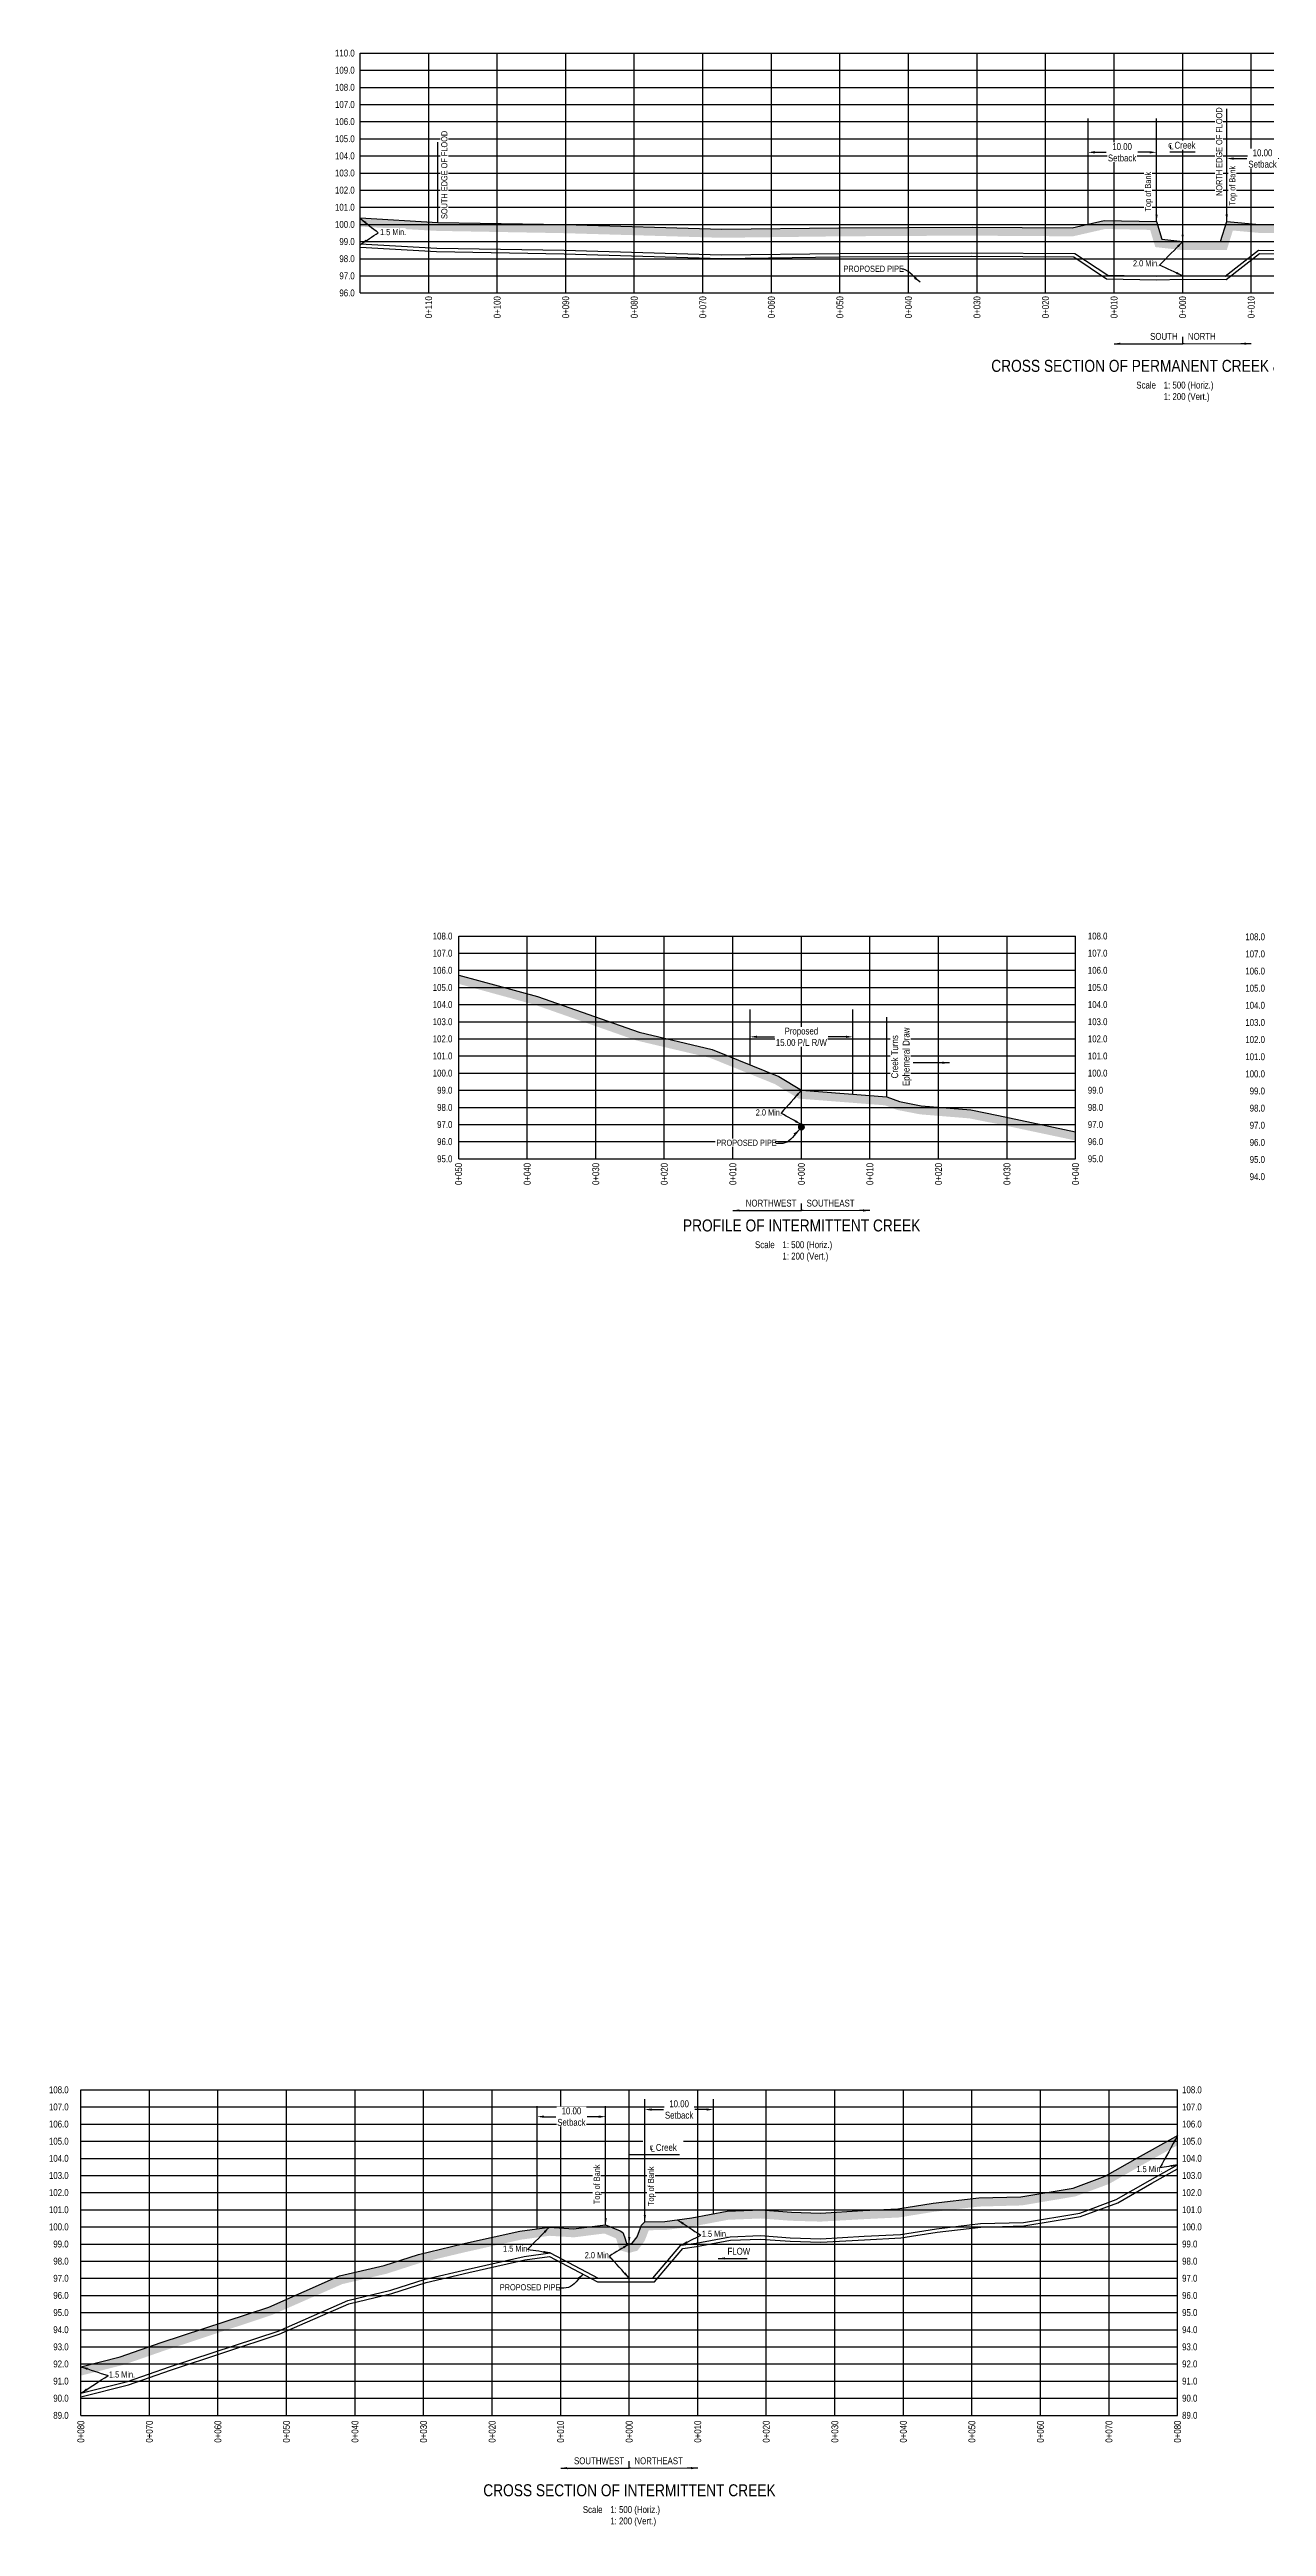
# Model space of a CAD drawing. Extents: x 406232 to 435383, y 6039561 to 6052989.
# Drawn here: x 415531 to 417306, y 6049375 to 6052989 of the extents above; entities that cross this region are included whole.
import ezdxf
from ezdxf.enums import TextEntityAlignment as Align

# ---------------------------------------------------------------- set-up
doc = ezdxf.new("R2010")
doc.units = 0
doc.header["$LTSCALE"] = 5
doc.header["$PDSIZE"] = 0.5
doc.linetypes.add('foc-TOPO', pattern=[1, 0.2, -0.8])
doc.layers.get('Defpoints').update_dxf_attribs({"color": 9})
for name, color, linetype in [('CG-NOTES', 7, 'Continuous'), ('DETAIL-T', 7, 'Continuous'), ('L-BD', 7, 'Continuous'), ('L-DETAIL-T', 3, 'Continuous'), ('L-MON', 1, 'Continuous'), ('P-CROSSINGS-GRID', 8, 'Continuous'), ('P-CROSSINGS-GROUND', 48, 'foc-TOPO'), ('P-CROSSINGS-LINE', 3, 'Continuous'), ('P-PROPOSED', 10, 'Continuous'), ('S-T7', 7, 'Continuous')]:
    doc.layers.add(name, color=color, linetype=linetype)
doc.layers.add('P-100m WELL BORE BUFFER', color=7, linetype='Continuous', true_color=0xf5ffd6)
doc.styles.add('140', font='ARIALN.TTF', dxfattribs={"height": 15})
doc.styles.add('80', font='ARIALN.TTF', dxfattribs={"height": 10})
doc.styles.add('80CG', font='ARIALN.TTF', dxfattribs={"height": 10})
doc.styles.add('80L', font='ARIALN.TTF', dxfattribs={"height": 10})
doc.dimstyles.new('Compass 5 000', dxfattribs={"dimscale": 5, "dimtxt": 9, "dimasz": 2, "dimexe": 0.2, "dimexo": 0.0625, "dimgap": 0.5, "dimtad": 0, "dimtih": 1, "dimtoh": 1, "dimzin": 0, "dimdsep": 46, "dimtxsty": '80CG', "dimcen": 0.1, "dimse1": 1, "dimse2": 1, "dimclrd": 256, "dimclrt": 256, "dimaunit": 1, "dimadec": 4, "dimazin": 0, "dimtfac": 0.06, "dimtofl": 0, "dimtmove": 0, "dimatfit": 1, "dimfxl": 0.2, "dimtolj": 1, "dimtzin": 0, "dimlwd": -1, "dimarcsym": 0})

# ---------------------------------------------------------------- blocks, each defined once
blk = doc.blocks.new('*D767')
at = {"transparency": 16777216}
for p, q in [((416252.2, 6049973.2), (416269.3, 6049973.2)), ((416332.2, 6049973.2), (416315.1, 6049973.2))]:
    blk.add_line(p, q, dxfattribs=at)
for points in [[(416252.2, 6049974.9), (416252.2, 6049971.5), (416242.2, 6049973.2)], [(416332.2, 6049974.9), (416332.2, 6049971.5), (416342.2, 6049973.2)]]:
    blk.add_solid(points, dxfattribs=at)
at = {"layer": 'Defpoints', "color": 0, "transparency": 16777216}
for p in [(416242.2, 6049973.2), (416242.2, 6049954.7), (416342.2, 6049954.7)]:
    blk.add_point(p, dxfattribs=at)
at = {"transparency": 16777216, "insert": (416292.2, 6049973.2), "char_height": 10, "attachment_point": 5, "style": '80CG', "bg_fill": 3, "box_fill_scale": 1.1, "bg_fill_color": 256, "bg_fill_true_color": 13158600, "bg_fill_transparency": 0}
blk.add_mtext('\\A1;10.00\\PSetback', dxfattribs=at)
blk = doc.blocks.new('*D859')
at = {"transparency": 16777216}
for p, q in [((416409.3, 6049983.6), (416426.4, 6049983.6)), ((416489.3, 6049983.6), (416472.2, 6049983.6))]:
    blk.add_line(p, q, dxfattribs=at)
for points in [[(416409.3, 6049985.3), (416409.3, 6049981.9), (416399.3, 6049983.6)], [(416489.3, 6049985.3), (416489.3, 6049981.9), (416499.3, 6049983.6)]]:
    blk.add_solid(points, dxfattribs=at)
at = {"layer": 'Defpoints', "color": 0, "transparency": 16777216}
for p in [(416399.3, 6049983.6), (416399.3, 6049965.1), (416499.3, 6049965.1)]:
    blk.add_point(p, dxfattribs=at)
at = {"transparency": 16777216, "insert": (416449.3, 6049983.6), "char_height": 10, "attachment_point": 5, "style": '80CG', "bg_fill": 3, "box_fill_scale": 1.1, "bg_fill_color": 256, "bg_fill_true_color": 13158600, "bg_fill_transparency": 0}
blk.add_mtext('\\A1;10.00\\PSetback', dxfattribs=at)
blk = doc.blocks.new('*D1060')
at = {"transparency": 16777216}
for p, q in [((416562.8, 6051548.8), (416588.7, 6051548.8)), ((416692.7, 6051548.8), (416666.8, 6051548.8))]:
    blk.add_line(p, q, dxfattribs=at)
for points in [[(416562.8, 6051550.5), (416562.8, 6051547.2), (416552.8, 6051548.8)], [(416692.7, 6051550.5), (416692.7, 6051547.2), (416702.7, 6051548.8)]]:
    blk.add_solid(points, dxfattribs=at)
at = {"layer": 'Defpoints', "color": 0, "transparency": 16777216}
for p in [(416552.8, 6051561.3), (416702.7, 6051561.3), (416702.7, 6051548.8)]:
    blk.add_point(p, dxfattribs=at)
at = {"transparency": 16777216, "insert": (416627.7, 6051548.8), "char_height": 10, "attachment_point": 5, "style": '80CG', "bg_fill": 3, "box_fill_scale": 1.1, "bg_fill_color": 256, "bg_fill_true_color": 13158600, "bg_fill_transparency": 0}
blk.add_mtext('\\A1;Proposed\\P15.00 P/L R/W', dxfattribs=at)
blk = doc.blocks.new('PLIA')
at = {"color": 255, "const_width": 1}
blk.add_lwpolyline([(-0.5, 0, 1), (0.5, 0, 1)], format="xyb", close=True, dxfattribs=at)
blk = doc.blocks.new('PLIAA')
blk.add_blockref('PLIA', (0, 0))
blk = doc.blocks.new('PLIB')
at = {"color": 1}
blk.add_circle((0, 0), 0.8, dxfattribs=at)
blk = doc.blocks.new('PLIBB')
blk.add_blockref('PLIB', (0, 0))
blk = doc.blocks.new('PLICC')
for name in ['PLIAA', 'PLIBB']:
    blk.add_blockref(name, (0, 0))
blk = doc.blocks.new('PLI')
blk.add_blockref('PLICC', (0, 0))
blk = doc.blocks.new('*D1072')
at = {"transparency": 16777216}
for p, q in [((417258.2, 6052830.3), (417277.6, 6052830.3)), ((417338.2, 6052830.3), (417323.4, 6052830.3))]:
    blk.add_line(p, q, dxfattribs=at)
for points in [[(417258.2, 6052831.9), (417258.2, 6052828.6), (417248.2, 6052830.3)], [(417338.2, 6052831.9), (417338.2, 6052828.6), (417348.2, 6052830.3)]]:
    blk.add_solid(points, dxfattribs=at)
at = {"layer": 'Defpoints', "color": 0, "transparency": 16777216}
for p in [(417248.2, 6052833.9), (417248.2, 6052830.3), (417348.2, 6052833.9)]:
    blk.add_point(p, dxfattribs=at)
at = {"transparency": 16777216, "insert": (417300.5, 6052830.3), "char_height": 10, "attachment_point": 5, "style": '80CG', "bg_fill": 3, "box_fill_scale": 1.1, "bg_fill_color": 256, "bg_fill_true_color": 13158600, "bg_fill_transparency": 0}
blk.add_mtext('\\A1;10.00\\PSetback', dxfattribs=at)
blk = doc.blocks.new('*D1073')
at = {"transparency": 16777216}
for p, q in [((417055.9, 6052839.4), (417072.6, 6052839.4)), ((417135.8, 6052839.4), (417118.5, 6052839.4))]:
    blk.add_line(p, q, dxfattribs=at)
for points in [[(417055.9, 6052841.1), (417055.9, 6052837.7), (417045.9, 6052839.4)], [(417135.8, 6052841.1), (417135.8, 6052837.7), (417145.8, 6052839.4)]]:
    blk.add_solid(points, dxfattribs=at)
at = {"layer": 'Defpoints', "color": 0, "transparency": 16777216}
for p in [(417045.9, 6052875.4), (417145.8, 6052875.4), (417045.9, 6052839.4)]:
    blk.add_point(p, dxfattribs=at)
at = {"transparency": 16777216, "insert": (417095.6, 6052839.4), "char_height": 10, "attachment_point": 5, "style": '80CG', "bg_fill": 3, "box_fill_scale": 1.1, "bg_fill_color": 256, "bg_fill_true_color": 13158600, "bg_fill_transparency": 0}
blk.add_mtext('\\A1;10.00\\PSetback', dxfattribs=at)

msp = doc.modelspace()

# ---------------------------------------------------------------- hatches: boundary and pattern name
at = {"layer": 'P-CROSSINGS-GROUND'}
h = msp.add_hatch(dxfattribs=at)
h.set_pattern_fill('EARTH', color=256, scale=2.498859, angle=45)
h.set_pattern_definition([(45, (192.612, 2759.253), (0, 22.440395626), [15.86775592, -15.86775592]), (45, (188.404, 2763.461), (0, 22.440395626), [15.86775592, -15.86775592]), (45, (184.197, 2767.668), (0, 22.440395626), [15.86775592, -15.86775592]), (135, (184.197, 2770.473), (-22.440395626, 0), [15.86775592, -15.86775592]), (135, (188.404, 2774.681), (-22.440395626, 0), [15.86775592, -15.86775592]), (135, (192.612, 2778.889), (-22.440395626, 0), [15.86775592, -15.86775592])])
h.paths.add_polyline_path([(415983.974, 6052731.064), (416096.666, 6052724.737), (416282.241, 6052721.41), (416511.33, 6052714.683), (416682.642, 6052716.809), (416782.362, 6052717.434), (416876.656, 6052717.783), (417024.006, 6052716.825), (417070.776, 6052727.501), (417136.508, 6052726.188), (417144.091, 6052701.134), (417183.273, 6052696.718), (417248.304, 6052696.718), (417257.182, 6052725.308), (417295.612, 6052721.785), (417493.211, 6052720.557), (417884.533, 6052719.907), (418084.044, 6052721.022), (418083.974, 6052733.516), (417884.509, 6052732.402), (417493.26, 6052733.051), (417296.222, 6052734.276), (417248.25, 6052738.674), (417239.101, 6052709.212), (417183.974, 6052709.212), (417153.666, 6052712.628), (417145.836, 6052738.499), (417069.491, 6052740.023), (417022.638, 6052729.328), (416876.674, 6052730.278), (416782.3, 6052729.928), (416682.525, 6052729.303), (416511.436, 6052727.179), (416282.537, 6052733.901), (416097.129, 6052737.225), (415983.974, 6052743.578)])
h = msp.add_hatch(dxfattribs=at)
h.set_pattern_fill('EARTH', color=256, scale=2.498859, angle=45)
h.set_pattern_definition([(45, (192.612, 2759.253), (0, 22.440395626), [15.86775592, -15.86775592]), (45, (188.404, 2763.461), (0, 22.440395626), [15.86775592, -15.86775592]), (45, (184.197, 2767.668), (0, 22.440395626), [15.86775592, -15.86775592]), (135, (184.197, 2770.473), (-22.440395626, 0), [15.86775592, -15.86775592]), (135, (188.404, 2774.681), (-22.440395626, 0), [15.86775592, -15.86775592]), (135, (192.612, 2778.889), (-22.440395626, 0), [15.86775592, -15.86775592])])
h.paths.add_polyline_path([(416127.75, 6051638.989), (416242.63, 6051607.491), (416390.91, 6051555.392), (416497.672, 6051530.28), (416594.635, 6051491.087), (416627.75, 6051470.866), (416752.449, 6051461.174), (416770.863, 6051454.221), (416802.51, 6051448.118), (416874.707, 6051442.19), (416915.258, 6051434.136), (417027.704, 6051410.3), (417027.704, 6051397.528), (416912.745, 6051421.897), (416872.973, 6051429.796), (416800.811, 6051435.721), (416767.448, 6051442.155), (416749.704, 6051448.855), (416623.795, 6051458.642), (416589, 6051479.889), (416493.878, 6051518.337), (416387.399, 6051543.382), (416238.903, 6051595.557), (416127.75, 6051626.033)])
h = msp.add_hatch(dxfattribs=at)
h.set_pattern_fill('EARTH', color=256, scale=2.498859, angle=45)
h.set_pattern_definition([(45, (7058.893, 1748.48), (0, 22.440395626), [15.86775592, -15.86775592]), (45, (7054.685, 1752.687), (0, 22.440395626), [15.86775592, -15.86775592]), (45, (7050.477, 1756.895), (0, 22.440395626), [15.86775592, -15.86775592]), (135, (7050.477, 1759.7), (-22.440395626, 0), [15.86775592, -15.86775592]), (135, (7054.685, 1763.907), (-22.440395626, 0), [15.86775592, -15.86775592]), (135, (7058.893, 1768.115), (-22.440395626, 0), [15.86775592, -15.86775592])])
h.paths.add_polyline_path([(415576.562, 6049608.288), (415634.069, 6049622.744), (415693.826, 6049643.519), (415850.71, 6049695.494), (415953.941, 6049740.819), (416018.839, 6049755.994), (416068.907, 6049772.119), (416133.203, 6049787.444), (416216.78, 6049806.119), (416260.01, 6049811.969), (416295.241, 6049809.669), (416342.16, 6049815.569), (416363.281, 6049806.644), (416367.015, 6049804.419), (416369.788, 6049797.894), (416372.454, 6049788.594), (416376.562, 6049787.419), (416381.005, 6049788.569), (416387.943, 6049797.869), (416394.573, 6049814.744), (416399.323, 6049819.969), (416428.639, 6049820.294), (416468.096, 6049825.544), (416519.402, 6049835.194), (416568.492, 6049837.169), (416613.335, 6049833.794), (416655.451, 6049832.619), (416717.346, 6049836.094), (416768.318, 6049838.544), (416819.922, 6049846.844), (416886.41, 6049854.569), (416948.021, 6049856.169), (417024.089, 6049868.994), (417071.112, 6049886.319), (417117.932, 6049913.219), (417173.915, 6049944.444), (417176.562, 6049945.634), (417176.562, 6049931.614), (417124.088, 6049902.346), (417076.421, 6049874.96), (417027.315, 6049856.867), (416949.227, 6049843.702), (416887.295, 6049842.094), (416821.636, 6049834.465), (416769.614, 6049826.098), (416717.996, 6049823.617), (416655.628, 6049820.115), (416612.692, 6049821.313), (416568.273, 6049824.656), (416520.815, 6049822.747), (416470.077, 6049813.203), (416429.535, 6049807.809), (416405.166, 6049807.539), (416398.959, 6049791.741), (416388.392, 6049777.575), (416376.399, 6049774.471), (416362.354, 6049778.488), (416357.989, 6049793.713), (416357.158, 6049795.667), (416340.388, 6049802.754), (416295.617, 6049797.124), (416260.445, 6049799.42), (416218.984, 6049793.809), (416136.014, 6049775.27), (416072.276, 6049760.078), (416022.182, 6049743.944), (415957.908, 6049728.915), (415855.196, 6049683.818), (415697.843, 6049631.688), (415637.651, 6049610.761), (415576.562, 6049595.405)])

# ---------------------------------------------------------------- linework, layer by layer
for p, q in [((417045.882, 6052734.634), (417045.882, 6052888.511)), ((416552.784, 6051508.004), (416552.784, 6051588.721)), ((416702.715, 6051465.039), (416702.715, 6051588.721)), ((416242.206, 6049809.56), (416242.206, 6049988.428)), ((416342.16, 6049850.268), (416342.16, 6049988.428)), ((416499.277, 6049831.409), (416499.277, 6049998.838))]:
    msp.add_line(p, q)
at = {"layer": 'CG-NOTES'}
for p, q in [((417183.974, 6052560.19), (417183.974, 6052570.19)), ((416627.75, 6051295.462), (416627.75, 6051305.462)), ((416376.562, 6049460.425), (416376.562, 6049470.425))]:
    msp.add_line(p, q, dxfattribs=at)
at = {"layer": 'P-CROSSINGS-GRID', "color": 8}
for p, q in [((415983.974, 6052984.212), (418083.974, 6052984.212)), ((415983.974, 6052634.212), (415983.974, 6052984.212)), ((416083.974, 6052634.212), (416083.974, 6052984.212)), ((416183.974, 6052634.212), (416183.974, 6052984.212)), ((416283.974, 6052634.212), (416283.974, 6052984.212)), ((416383.974, 6052634.212), (416383.974, 6052984.212)), ((416483.974, 6052634.212), (416483.974, 6052984.212)), ((416583.974, 6052634.212), (416583.974, 6052984.212)), ((416683.974, 6052634.212), (416683.974, 6052984.212)), ((416783.974, 6052634.212), (416783.974, 6052984.212)), ((416883.974, 6052634.212), (416883.974, 6052984.212)), ((416983.974, 6052634.212), (416983.974, 6052984.212)), ((417083.974, 6052634.212), (417083.974, 6052984.212)), ((417183.974, 6052634.212), (417183.974, 6052984.212)), ((417283.974, 6052634.212), (417283.974, 6052984.212)), ((415983.974, 6052959.212), (418083.974, 6052959.212)), ((415983.974, 6052934.212), (418083.974, 6052934.212)), ((415983.974, 6052934.212), (418083.974, 6052934.212)), ((415983.974, 6052909.212), (418083.974, 6052909.212)), ((415983.974, 6052884.212), (418083.974, 6052884.212)), ((415983.974, 6052859.212), (418083.974, 6052859.212)), ((415983.974, 6052834.212), (418083.974, 6052834.212)), ((415983.974, 6052809.212), (418083.974, 6052809.212)), ((415983.974, 6052784.212), (418083.974, 6052784.212)), ((415983.974, 6052759.212), (418083.974, 6052759.212)), ((415983.974, 6052734.212), (418083.974, 6052734.212)), ((415983.974, 6052709.212), (418083.974, 6052709.212)), ((415983.974, 6052684.212), (418083.974, 6052684.212)), ((415983.974, 6052659.212), (418083.974, 6052659.212)), ((415983.974, 6052634.212), (418083.974, 6052634.212)), ((416127.75, 6051695.866), (417027.75, 6051695.866)), ((416127.75, 6051370.866), (416127.75, 6051695.866)), ((416127.75, 6051670.866), (417027.75, 6051670.866)), ((416227.75, 6051370.866), (416227.75, 6051695.866)), ((416327.75, 6051370.866), (416327.75, 6051695.866)), ((416427.75, 6051370.866), (416427.75, 6051695.866)), ((416527.75, 6051370.866), (416527.75, 6051695.866)), ((416627.75, 6051370.866), (416627.75, 6051695.866)), ((416727.75, 6051370.866), (416727.75, 6051695.866)), ((416827.75, 6051370.866), (416827.75, 6051695.866)), ((416927.75, 6051370.866), (416927.75, 6051695.866)), ((417027.704, 6051370.866), (417027.704, 6051695.866)), ((416127.75, 6051645.866), (417027.75, 6051645.866)), ((416127.75, 6051620.866), (417027.75, 6051620.866)), ((416127.75, 6051595.866), (417027.75, 6051595.866)), ((416127.75, 6051570.866), (417027.75, 6051570.866)), ((416127.75, 6051545.866), (417027.75, 6051545.866)), ((416127.75, 6051520.866), (417027.75, 6051520.866)), ((416127.75, 6051495.866), (417027.75, 6051495.866)), ((416127.75, 6051470.866), (417027.75, 6051470.866)), ((416127.75, 6051445.866), (417027.75, 6051445.866)), ((416127.75, 6051420.866), (417027.75, 6051420.866)), ((416127.75, 6051395.866), (417027.75, 6051395.866)), ((416127.75, 6051370.866), (417027.75, 6051370.866)), ((415576.562, 6050012.419), (417176.562, 6050012.419)), ((415576.562, 6049537.419), (415576.562, 6050012.419)), ((415676.562, 6049537.419), (415676.562, 6050012.419)), ((415776.562, 6049537.419), (415776.562, 6050012.419)), ((415876.562, 6049537.419), (415876.562, 6050012.419)), ((415976.562, 6049537.419), (415976.562, 6050012.419)), ((416076.562, 6049537.419), (416076.562, 6050012.419)), ((416176.562, 6049537.419), (416176.562, 6050012.419)), ((416276.562, 6049537.419), (416276.562, 6050012.419)), ((416376.562, 6049537.419), (416376.562, 6050012.419)), ((416476.562, 6049537.419), (416476.562, 6050012.419)), ((416576.562, 6049537.419), (416576.562, 6050012.419)), ((416676.562, 6049537.419), (416676.562, 6050012.419)), ((416776.562, 6049537.419), (416776.562, 6050012.419)), ((416876.562, 6049537.419), (416876.562, 6050012.419)), ((416976.562, 6049537.419), (416976.562, 6050012.419)), ((417076.562, 6049537.419), (417076.562, 6050012.419)), ((417176.562, 6049537.419), (417176.562, 6050012.419)), ((415576.562, 6049987.419), (417176.562, 6049987.419)), ((415576.562, 6049962.419), (417176.562, 6049962.419)), ((415576.562, 6049937.419), (417176.562, 6049937.419)), ((415576.562, 6049912.419), (417176.562, 6049912.419)), ((415576.562, 6049887.419), (417176.562, 6049887.419)), ((415576.562, 6049862.419), (417176.562, 6049862.419)), ((415576.562, 6049837.419), (417176.562, 6049837.419)), ((415576.562, 6049812.419), (417176.562, 6049812.419)), ((415576.562, 6049787.419), (417176.562, 6049787.419)), ((415576.562, 6049762.419), (417176.562, 6049762.419)), ((415576.562, 6049737.419), (417176.562, 6049737.419)), ((415576.562, 6049712.419), (417176.562, 6049712.419)), ((415576.562, 6049687.419), (417176.562, 6049687.419)), ((415576.562, 6049662.419), (417176.562, 6049662.419)), ((415576.562, 6049637.419), (417176.562, 6049637.419)), ((415576.562, 6049612.419), (417176.562, 6049612.419)), ((415576.562, 6049587.419), (417176.562, 6049587.419)), ((415576.562, 6049562.419), (417176.562, 6049562.419)), ((415576.562, 6049537.419), (417176.562, 6049537.419))]:
    msp.add_line(p, q, dxfattribs=at)
at = {"layer": 'P-CROSSINGS-LINE', "color": 3, "flags": 128}
for points in [[(415983.974, 6052743.578), (416097.129, 6052737.225), (416282.537, 6052733.901), (416511.436, 6052727.179), (416682.525, 6052729.303), (416782.3, 6052729.928), (416876.674, 6052730.278), (417022.638, 6052729.328), (417069.491, 6052740.023), (417145.836, 6052738.499), (417153.666, 6052712.628), (417183.974, 6052709.212), (417239.101, 6052709.212), (417248.25, 6052738.674), (417296.222, 6052734.276), (417493.26, 6052733.051), (417884.509, 6052732.402), (418083.974, 6052733.516)], [(416127.75, 6051638.989), (416242.63, 6051607.491), (416390.91, 6051555.392), (416497.672, 6051530.28), (416594.635, 6051491.087), (416627.75, 6051470.866), (416752.449, 6051461.174), (416770.863, 6051454.221), (416802.51, 6051448.118), (416874.707, 6051442.19), (416915.258, 6051434.136), (417027.704, 6051410.3)], [(415576.562, 6049608.288), (415634.069, 6049622.744), (415693.826, 6049643.519), (415850.71, 6049695.494), (415953.941, 6049740.819), (416018.839, 6049755.994), (416068.907, 6049772.119), (416133.203, 6049787.444), (416216.78, 6049806.119), (416260.01, 6049811.969), (416295.241, 6049809.669), (416342.16, 6049815.569), (416363.281, 6049806.644), (416367.015, 6049804.419), (416369.788, 6049797.894), (416372.454, 6049788.594), (416376.562, 6049787.419), (416381.005, 6049788.569), (416387.943, 6049797.869), (416394.573, 6049814.744), (416399.323, 6049819.969), (416428.639, 6049820.294), (416468.096, 6049825.544), (416519.402, 6049835.194), (416568.492, 6049837.169), (416613.335, 6049833.794), (416655.451, 6049832.619), (416717.346, 6049836.094), (416768.318, 6049838.544), (416819.922, 6049846.844), (416886.41, 6049854.569), (416948.021, 6049856.169), (417024.089, 6049868.994), (417071.112, 6049886.319), (417117.932, 6049913.219), (417173.915, 6049944.444), (417176.562, 6049945.634)]]:
    msp.add_lwpolyline(points, dxfattribs=at)
at = {"layer": 'P-PROPOSED'}
for points in [[(415983.974, 6052706.036), (416095.742, 6052699.761), (416281.651, 6052696.428), (416511.118, 6052689.689), (416682.875, 6052691.822), (416782.487, 6052692.445), (416876.621, 6052692.794), (417026.741, 6052691.818), (417074.63, 6052659.947), (417145.796, 6052658.526), (417184.229, 6052659.231), (417245.76, 6052658.729), (417294.392, 6052696.804), (417493.112, 6052695.569), (417884.582, 6052694.919), (418084.184, 6052696.033)], [(415983.974, 6052701.03), (416095.557, 6052694.765), (416281.532, 6052691.432), (416511.076, 6052684.691), (416682.922, 6052686.824), (416782.512, 6052687.448), (416876.614, 6052687.797), (417025.215, 6052686.83), (417073.074, 6052654.98), (417145.792, 6052653.528), (417184.254, 6052654.233), (417247.466, 6052653.717), (417296.101, 6052691.795), (417493.092, 6052690.571), (417884.592, 6052689.921), (418084.212, 6052691.036)], [(415576.562, 6049569.639), (415644.814, 6049586.796), (415705.875, 6049608.024), (415864.168, 6049660.466), (415965.843, 6049705.108), (416028.868, 6049719.845), (416079.013, 6049735.995), (416141.635, 6049750.921), (416223.392, 6049769.189), (416261.315, 6049774.321), (416331.403, 6049737.419), (416376.562, 6049737.419), (416411.047, 6049737.419), (416452.058, 6049785.597), (416474.037, 6049788.521), (416523.642, 6049797.851), (416567.836, 6049799.63), (416611.405, 6049796.35), (416655.98, 6049795.107), (416719.297, 6049798.662), (416772.206, 6049801.205), (416825.063, 6049809.706), (416889.065, 6049817.143), (416951.641, 6049818.768), (417033.767, 6049832.614), (417087.04, 6049852.242), (417136.398, 6049880.6), (417176.562, 6049903.002)], [(415576.562, 6049564.486), (415646.246, 6049582.003), (415707.482, 6049603.292), (415865.962, 6049655.796), (415967.43, 6049700.347), (416030.206, 6049715.025), (416080.36, 6049731.178), (416142.76, 6049746.051), (416224.273, 6049764.265), (416260.401, 6049769.154), (416330.167, 6049732.421), (416376.562, 6049732.421), (416413.356, 6049732.421), (416454.619, 6049780.896), (416474.829, 6049783.585), (416524.208, 6049792.872), (416567.749, 6049794.624), (416611.147, 6049791.358), (416656.051, 6049790.105), (416719.557, 6049793.671), (416772.725, 6049796.226), (416825.749, 6049804.755), (416889.419, 6049812.152), (416952.124, 6049813.781), (417035.058, 6049827.763), (417089.164, 6049847.698), (417138.861, 6049876.251), (417176.562, 6049897.279)]]:
    msp.add_lwpolyline(points, dxfattribs=at)

# ---------------------------------------------------------------- block references
at = {"layer": 'L-MON', "xscale": 4.997718399999963, "yscale": 4.997718399999963, "zscale": 4.997718399999963}
msp.add_blockref('PLI', (416627.75, 6051417.154), dxfattribs=at)

# ---------------------------------------------------------------- texts
at = {"style": '80'}
for s, p in [('0+110', (416083.887, 6052629.517)), ('0+100', (416183.887, 6052629.517)), ('0+090', (416283.887, 6052629.517)), ('0+080', (416383.887, 6052629.517)), ('0+070', (416483.887, 6052629.517)), ('0+060', (416583.887, 6052629.517)), ('0+050', (416683.887, 6052629.517)), ('0+040', (416783.887, 6052629.517)), ('0+030', (416883.887, 6052629.517)), ('0+020', (416983.887, 6052629.517)), ('0+010', (417083.887, 6052629.517)), ('0+000', (417183.887, 6052629.517)), ('0+010', (417283.887, 6052629.517)), ('0+050', (416127.663, 6051364.788)), ('0+040', (416227.663, 6051364.788)), ('0+030', (416327.663, 6051364.788)), ('0+020', (416427.663, 6051364.788)), ('0+010', (416527.663, 6051364.788)), ('0+000', (416627.663, 6051364.788)), ('0+010', (416727.663, 6051364.788)), ('0+020', (416827.663, 6051364.788)), ('0+030', (416927.663, 6051364.788)), ('0+040', (417027.663, 6051364.788)), ('0+080', (415576.475, 6049529.751)), ('0+070', (415676.475, 6049529.751)), ('0+060', (415776.475, 6049529.751)), ('0+050', (415876.475, 6049529.751)), ('0+040', (415976.475, 6049529.751)), ('0+030', (416076.475, 6049529.751)), ('0+020', (416176.475, 6049529.751)), ('0+010', (416276.475, 6049529.751)), ('0+000', (416376.475, 6049529.751)), ('0+010', (416476.475, 6049529.751)), ('0+020', (416576.475, 6049529.751)), ('0+030', (416676.475, 6049529.751)), ('0+040', (416776.475, 6049529.751)), ('0+050', (416876.475, 6049529.751)), ('0+060', (416976.475, 6049529.751)), ('0+070', (417076.475, 6049529.751)), ('0+080', (417176.475, 6049529.751))]:
    msp.add_text(s, height=10, rotation=90, dxfattribs=at).set_placement(p, align=Align.MIDDLE_RIGHT)
at = {"style": '80L'}
msp.add_text('FLOW', height=9.9954, rotation=359.666704, dxfattribs=at).set_placement((416519.88, 6049771.965))
at = {"char_height": 8.99589, "width": 84.29299, "attachment_point": 1, "style": '80L'}
for insert in [(416689.113, 6052673.991), (416187.657, 6049728.745)]:
    msp.add_mtext('PROPOSED PIPE', dxfattribs=dict(at, insert=insert))
at = {"char_height": 8.9959, "attachment_point": 1, "style": '80L'}
for s, insert in [('2.0 Min.', (417111.481, 6052681.977)), ('2.0 Min.', (416561.143, 6051443.01)), ('1.5 Min.', (417116.557, 6049901.238)), ('1.5 Min.', (416192.531, 6049785.236)), ('1.5 Min.', (416482.542, 6049806.903)), ('2.0 Min.', (416311.627, 6049775.644)), ('1.5 Min.', (415617.532, 6049601.584))]:
    msp.add_mtext_dynamic_manual_height_columns(s, width=45.29007, gutter_width=44.979, heights=[0], dxfattribs=dict(at, insert=insert))
at = {"layer": 'DETAIL-T', "char_height": 10, "attachment_point": 1, "style": '80L'}
for insert in [(417116.319, 6052504.731), (416560.094, 6051250.499), (416308.907, 6049404.965)]:
    msp.add_mtext_dynamic_manual_height_columns('Scale^I1: 500 (Horiz.)\\P^I1: 200 (Vert.)', width=217.1051, gutter_width=45, heights=[0], dxfattribs=dict(at, insert=insert))
at = {"layer": 'L-DETAIL-T', "char_height": 17.5, "attachment_point": 2, "rotation": 0, "style": '140'}
for s, insert, width in [('CROSS SECTION OF PERMANENT CREEK & FLOOD AREA', (417184.255, 6052536.604), 624.82064), ('PROFILE OF INTERMITTENT CREEK', (416628.03, 6051282.373), 426.70467), ('CROSS SECTION OF INTERMITTENT CREEK', (416376.843, 6049436.839), 426.70467)]:
    msp.add_mtext(s, dxfattribs=dict(at, insert=insert, width=width))
at = {"layer": 'S-T7', "style": '80'}
for s, p in [('110.0', (415976.014, 6052984.212)), ('109.0', (415976.014, 6052959.212)), ('108.0', (415976.014, 6052934.212)), ('107.0', (415976.014, 6052909.212)), ('106.0', (415976.014, 6052884.212)), ('105.0', (415976.014, 6052859.212)), ('104.0', (415976.014, 6052834.212)), ('103.0', (415976.014, 6052809.212)), ('102.0', (415976.014, 6052784.212)), ('101.0', (415976.014, 6052759.212)), ('100.0', (415976.014, 6052734.212)), ('99.0', (415976.014, 6052709.212)), ('98.0', (415976.014, 6052684.212)), ('97.0', (415976.014, 6052659.212)), ('96.0', (415976.014, 6052634.212)), ('108.0', (416118.577, 6051695.866)), ('108.0', (417304.032, 6051694.78)), ('107.0', (416118.577, 6051670.866)), ('107.0', (417304.032, 6051669.78)), ('106.0', (416118.577, 6051645.866)), ('105.0', (416118.577, 6051620.866)), ('106.0', (417304.032, 6051644.78)), ('104.0', (416118.577, 6051595.866)), ('105.0', (417304.032, 6051619.78)), ('104.0', (417304.032, 6051594.78)), ('103.0', (416118.577, 6051570.866)), ('103.0', (417304.032, 6051569.78)), ('102.0', (416118.577, 6051545.866)), ('101.0', (416118.577, 6051520.866)), ('102.0', (417304.032, 6051544.78)), ('101.0', (417304.032, 6051519.78)), ('100.0', (416118.577, 6051495.866)), ('100.0', (417304.032, 6051494.78)), ('99.0', (416118.577, 6051470.866)), ('98.0', (416118.577, 6051445.866)), ('99.0', (417304.032, 6051469.78)), ('98.0', (417304.032, 6051444.78)), ('97.0', (416118.577, 6051420.866)), ('97.0', (417304.032, 6051419.78)), ('96.0', (416118.577, 6051395.866)), ('95.0', (416118.577, 6051370.866)), ('96.0', (417304.032, 6051394.78)), ('95.0', (417304.032, 6051369.78)), ('94.0', (417304.032, 6051344.78)), ('108.0', (415558.638, 6050012.419)), ('107.0', (415558.638, 6049987.419)), ('106.0', (415558.638, 6049962.419)), ('105.0', (415558.638, 6049937.419)), ('104.0', (415558.638, 6049912.419)), ('103.0', (415558.638, 6049887.419)), ('102.0', (415558.638, 6049862.419)), ('101.0', (415558.638, 6049837.419)), ('100.0', (415558.638, 6049812.419)), ('99.0', (415558.638, 6049787.419)), ('98.0', (415558.638, 6049762.419)), ('97.0', (415558.638, 6049737.419)), ('96.0', (415558.638, 6049712.419)), ('95.0', (415558.638, 6049687.419)), ('94.0', (415558.638, 6049662.419)), ('93.0', (415558.638, 6049637.419)), ('92.0', (415558.638, 6049612.419)), ('91.0', (415558.638, 6049587.419)), ('90.0', (415558.638, 6049562.419)), ('89.0', (415558.638, 6049537.419))]:
    msp.add_text(s, height=10, dxfattribs=at).set_placement(p, align=Align.MIDDLE_RIGHT)
for s, p in [('108.0', (417045.617, 6051695.866)), ('107.0', (417045.617, 6051670.866)), ('106.0', (417045.617, 6051645.866)), ('105.0', (417045.617, 6051620.866)), ('104.0', (417045.617, 6051595.866)), ('103.0', (417045.617, 6051570.866)), ('102.0', (417045.617, 6051545.866)), ('101.0', (417045.617, 6051520.866)), ('100.0', (417045.617, 6051495.866)), ('99.0', (417045.617, 6051470.866)), ('98.0', (417045.617, 6051445.866)), ('97.0', (417045.617, 6051420.866)), ('96.0', (417045.617, 6051395.866)), ('95.0', (417045.617, 6051370.866)), ('108.0', (417183.16, 6050012.419)), ('107.0', (417183.16, 6049987.419)), ('106.0', (417183.16, 6049962.419)), ('105.0', (417183.16, 6049937.419)), ('104.0', (417183.16, 6049912.419)), ('103.0', (417183.16, 6049887.419)), ('102.0', (417183.16, 6049862.419)), ('101.0', (417183.16, 6049837.419)), ('99.0', (417183.16, 6049787.419)), ('100.0', (417183.16, 6049812.419)), ('98.0', (417183.16, 6049762.419)), ('97.0', (417183.16, 6049737.419)), ('96.0', (417183.16, 6049712.419)), ('95.0', (417183.16, 6049687.419)), ('94.0', (417183.16, 6049662.419)), ('93.0', (417183.16, 6049637.419)), ('92.0', (417183.16, 6049612.419)), ('91.0', (417183.16, 6049587.419)), ('90.0', (417183.16, 6049562.419)), ('89.0', (417183.16, 6049537.419))]:
    msp.add_text(s, height=10, dxfattribs=at).set_placement(p, align=Align.MIDDLE_LEFT)

# ---------------------------------------------------------------- leaders
at = {"path_type": 1}
for points in [[(417145.836, 6052738.499), (417145.836, 6052773.198)], [(417248.25, 6052738.674), (417248.25, 6052773.373)], [(416800.978, 6052650.033), (416776.492, 6052668.666), (416774.073, 6052669.303)], [(416624.698, 6051413.17), (416603.685, 6051393.91), (416590.295, 6051392.82)], [(417176.562, 6049945.634), (417150.696, 6049898.485)], [(416376.562, 6049787.419), (416376.562, 6049917.963)], [(417176.562, 6049903.002), (417150.696, 6049898.485)], [(416399.323, 6049819.969), (416399.323, 6049854.668)], [(416342.16, 6049815.569), (416342.16, 6049850.268)], [(416446.872, 6049822.72), (416481.046, 6049800.232)], [(416260.01, 6049811.969), (416228.044, 6049779.291)], [(416452.058, 6049785.597), (416481.046, 6049800.232)], [(416261.315, 6049774.321), (416228.044, 6049779.291)], [(416506.356, 6049766.334), (416548.776, 6049766.489)], [(416308.792, 6049743.184), (416287.78, 6049723.924), (416274.389, 6049722.834)]]:
    msp.add_leader(points, dimstyle='Compass 5 000', override={"dimgap": 0.5, "dimtad": 0}, dxfattribs=at)
for points in [[(417183.974, 6052709.212), (417150.374, 6052674.911)], [(417183.974, 6052659.212), (417150.374, 6052674.911)], [(416627.75, 6051470.866), (416598.127, 6051437.424)], [(416627.75, 6051420.866), (416598.127, 6051437.424)], [(416376.562, 6049787.419), (416347.551, 6049769.868)], [(416376.562, 6049737.419), (416347.551, 6049769.868)], [(415576.562, 6049608.288), (415616.279, 6049595.46)], [(415576.562, 6049569.639), (415616.279, 6049595.46)]]:
    msp.add_leader(points, dimstyle='Compass 5 000', dxfattribs=at)
at = {"layer": 'CG-NOTES', "path_type": 1}
for points in [[(417083.974, 6052560.19), (417183.974, 6052560.19)], [(417283.974, 6052560.19), (417183.974, 6052560.19)], [(416527.75, 6051295.462), (416627.75, 6051295.462)], [(416727.75, 6051295.462), (416627.75, 6051295.462)], [(416276.562, 6049460.425), (416376.562, 6049460.425)], [(416476.562, 6049460.425), (416376.562, 6049460.425)]]:
    msp.add_leader(points, dimstyle='Compass 5 000', override={"dimgap": 0.5, "dimtad": 0}, dxfattribs=at)
at = {"layer": 'P-100m WELL BORE BUFFER', "path_type": 1}
msp.add_leader([(416843.561, 6051510.998), (416790.629, 6051510.998)], dimstyle='Compass 5 000', override={"dimgap": 0.5, "dimtad": 0}, dxfattribs=at)

# ---------------------------------------------------------------- next in the draw order: texts
at = {"char_height": 8.99589, "attachment_point": 1, "rotation": 90, "style": '80L', "bg_fill": 3, "box_fill_scale": 1.15, "bg_fill_color": 256, "bg_fill_true_color": 256, "bg_fill_transparency": 0}
for s, insert, width in [('SOUTH EDGE OF FLOOD', (416102.293, 6052742.102), 123.20974), ('Top of Bank', (416324.779, 6049845.598), 55.85483)]:
    msp.add_mtext(s, dxfattribs=dict(at, insert=insert, width=width))
at = {"insert": (416013.002, 6052727.534), "char_height": 8.9959, "attachment_point": 1, "style": '80L', "bg_fill": 3, "box_fill_scale": 1.15, "bg_fill_color": 256, "bg_fill_true_color": 256, "bg_fill_transparency": 0}
msp.add_mtext_dynamic_manual_height_columns('1.5 Min.', width=35.87103, gutter_width=44.979, heights=[0], dxfattribs=at)
at = {"color": 3, "char_height": 10, "width": 78.43132, "attachment_point": 3, "style": '80', "bg_fill": 2}
for s, insert in [('SOUTH', (417176.607, 6052575.871)), ('NORTHWEST', (416620.382, 6051311.142)), ('SOUTHWEST', (416369.195, 6049476.106))]:
    msp.add_mtext(s, dxfattribs=dict(at, insert=insert))
at = {"insert": (416503.563, 6051398.731), "char_height": 8.99589, "width": 84.29299, "attachment_point": 1, "style": '80L', "bg_fill": 3, "box_fill_scale": 1.15, "bg_fill_color": 256, "bg_fill_true_color": 256, "bg_fill_transparency": 0}
msp.add_mtext('PROPOSED PIPE', dxfattribs=at)
at = {"layer": 'L-BD', "insert": (417158.359, 6052854.792), "char_height": 9.99544, "width": 49.14274, "attachment_point": 1, "style": '80', "bg_fill": 3, "box_fill_scale": 1.15, "bg_fill_color": 256, "bg_fill_true_color": 256, "bg_fill_transparency": 0}
msp.add_mtext('\\pi4.23209;{\\fISOCPEUR|b0|i0|c0|p34;℄} Creek', dxfattribs=at)
at = {"layer": 'L-BD', "insert": (416758.873, 6051476.586), "char_height": 9.99544, "width": 85.25889, "attachment_point": 1, "rotation": 90, "style": '80', "bg_fill": 3, "box_fill_scale": 1.15, "bg_fill_color": 256, "bg_fill_true_color": 256, "bg_fill_transparency": 0}
msp.add_mtext('\\pi11.62723;Creek Turns \\P\\pi0.50339;Ephemeral Draw', dxfattribs=at)
at = {"layer": 'L-BD', "insert": (416401.588, 6049933.328), "char_height": 9.99544, "width": 49.14274, "attachment_point": 1, "style": '80', "bg_fill": 2}
msp.add_mtext('\\pi4.23209;{\\fISOCPEUR|b0|i0|c0|p34;℄} Creek', dxfattribs=at)

# ---------------------------------------------------------------- next in the draw order: dimensions: what is measured, and where the dimension line sits
dim = msp.add_linear_dim(base=(417248.25, 6052830.252), p1=(417348.204, 6052833.9), p2=(417248.25, 6052833.9), angle=180, text='10.00\\PSetback', dimstyle='Compass 5 000', override={"dimtfill": 1})
dim.commit()
dim.dimension.update_dxf_attribs({"geometry": '*D1072', "text_midpoint": (417300.478, 6052830.252), "dimtype": 161})
at = {"color": 2}
dim = msp.add_aligned_dim(p1=(416552.784, 6051561.277), p2=(416702.715, 6051561.277), distance=-12.447, text='Proposed\\P15.00 P/L R/W', dimstyle='Compass 5 000', override={"dimtfill": 1}, dxfattribs=at)
dim.commit()
dim.dimension.update_dxf_attribs({"geometry": '*D1060', "text_midpoint": (416627.75, 6051548.83)})
dim = msp.add_aligned_dim(p1=(416342.16, 6049954.705), p2=(416242.206, 6049954.705), distance=-18.487, text='10.00\\PSetback', dimstyle='Compass 5 000', override={"dimtfill": 1})
dim.commit()
dim.dimension.update_dxf_attribs({"geometry": '*D767', "text_midpoint": (416292.183, 6049973.192)})

# ---------------------------------------------------------------- next in the draw order: linework, layer by layer
for p, q in [((417145.836, 6052773.198), (417145.836, 6052888.511)), ((417202.107, 6052839.756), (417165.251, 6052839.756)), ((416399.323, 6049819.969), (416399.323, 6049998.838)), ((416376.562, 6049917.963), (416449.817, 6049917.963))]:
    msp.add_line(p, q)
at = {"flags": 128}
for points in [[(417248.25, 6052773.373), (417248.25, 6052902.743)], [(416097.129, 6052737.225), (416097.129, 6052854.021)], [(416752.449, 6051461.174), (416752.449, 6051577.349)]]:
    msp.add_lwpolyline(points, dxfattribs=at)

# ---------------------------------------------------------------- next in the draw order: texts
at = {"color": 3, "char_height": 10, "width": 71.79644, "attachment_point": 1, "style": '80', "bg_fill": 2}
for s, insert in [('NORTH', (417191.564, 6052575.871)), ('SOUTHEAST', (416635.34, 6051311.142)), ('NORTHEAST', (416384.152, 6049476.106))]:
    msp.add_mtext(s, dxfattribs=dict(at, insert=insert))

# ---------------------------------------------------------------- next in the draw order: leaders
at = {"path_type": 1}
for points in [[(417183.974, 6052709.212), (417183.974, 6052839.756)], [(415984.524, 6052742.593), (416010.497, 6052722.084)], [(415984.524, 6052705.058), (416010.497, 6052722.084)]]:
    msp.add_leader(points, dimstyle='Compass 5 000', override={"dimgap": 0.5, "dimtad": 0}, dxfattribs=at)

# ---------------------------------------------------------------- next in the draw order: texts
at = {"char_height": 8.99589, "attachment_point": 1, "rotation": 90, "style": '80L', "bg_fill": 3, "box_fill_scale": 1.15, "bg_fill_color": 256, "bg_fill_true_color": 256, "bg_fill_transparency": 0}
for s, insert, width in [('NORTH EDGE OF FLOOD', (417232.707, 6052775.693), 123.20974), ('Top of Bank', (416403.733, 6049842.822), 55.85483)]:
    msp.add_mtext(s, dxfattribs=dict(at, insert=insert, width=width))

# ---------------------------------------------------------------- next in the draw order: dimensions: what is measured, and where the dimension line sits
dim = msp.add_linear_dim(base=(417045.882, 6052839.405), p1=(417145.836, 6052875.39), p2=(417045.882, 6052875.39), angle=180, text='10.00\\PSetback', dimstyle='Compass 5 000', override={"dimtfill": 1})
dim.commit()
dim.dimension.update_dxf_attribs({"geometry": '*D1073', "text_midpoint": (417095.563, 6052839.405), "dimtype": 161})
dim = msp.add_aligned_dim(p1=(416499.277, 6049965.115), p2=(416399.323, 6049965.115), distance=-18.487, text='10.00\\PSetback', dimstyle='Compass 5 000', override={"dimtfill": 1})
dim.commit()
dim.dimension.update_dxf_attribs({"geometry": '*D859', "text_midpoint": (416449.3, 6049983.602)})

# ---------------------------------------------------------------- next in the draw order: texts
at = {"char_height": 8.99589, "width": 55.85483, "attachment_point": 1, "rotation": 90, "style": '80L', "bg_fill": 3, "box_fill_scale": 1.15, "bg_fill_color": 256, "bg_fill_true_color": 256, "bg_fill_transparency": 0}
for insert in [(417251.917, 6052761.752), (417128.844, 6052753.1)]:
    msp.add_mtext('Top of Bank', dxfattribs=dict(at, insert=insert))

doc.saveas('drawing.dxf')
